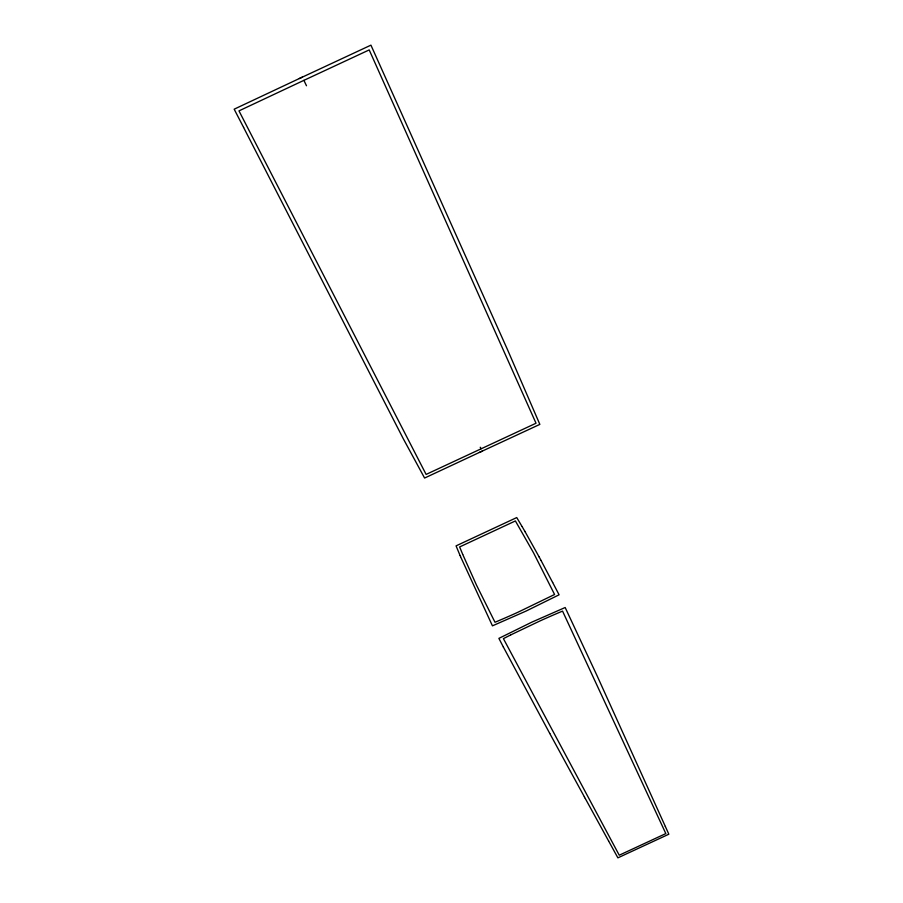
<?xml version="1.0" encoding="UTF-8"?>
<svg xmlns="http://www.w3.org/2000/svg" width="903" height="903" viewBox="0 0 903 903"><rect width="100%" height="100%" fill="white"/><g stroke="black" fill="none" stroke-linecap="round" stroke-linejoin="round"><path stroke-width="1.35" d="M299.299 78.55L370.93 45.15L507.384 349.382L539.847 424.387L479.414 452.426M608.611 840.975L617.889 857.85L668.83 834.214L665.33 826.437M665.33 826.437L597.176 675.963L565.165 607.516L531.664 622.235L498.885 638.376L503.343 646.988M303.893 80.356L369.203 49.913L536.021 423.236L426.114 474.425L238.979 110.877L303.893 80.356L306.489 85.762M302.358 77.116L234.17 109.184L243.607 127.447M482.157 451.15L424.591 478.048L403.223 438.61L243.596 127.447M522.171 526.72L525.106 531.732M521.945 526.336L516.742 517.566L456.06 545.875L460.067 555.492M524.891 531.359L539.181 557.016M608.599 840.975L585.302 798.523M584.343 796.773L585.302 798.523M584.343 796.773L570.482 771.433M549.769 733.473L503.343 646.988M549.769 733.473L570.47 771.433M539.193 557.016L541.021 560.436M541.021 560.436L552.647 582.503M480.238 447.233L481.017 448.768L480.78 448.249M552.659 582.503L559.081 594.806L526.11 611.049L492.451 625.847L460.586 556.733M462.855 554.702L476.502 585.133L494.991 622.257A1150.399 982.633 62.2 0 0 517.588 612.415L554.577 594.501L533.583 552.896L515.399 520.941L459.627 546.947L462.742 554.431M460.553 556.643L460.135 555.638M510.658 634.944L503.411 638.635L619.244 855.209L665.827 833.582L562.546 611.105A570.007 385.807 -22.8 0 0 540.096 620.892L510.658 634.944"/></g></svg>
